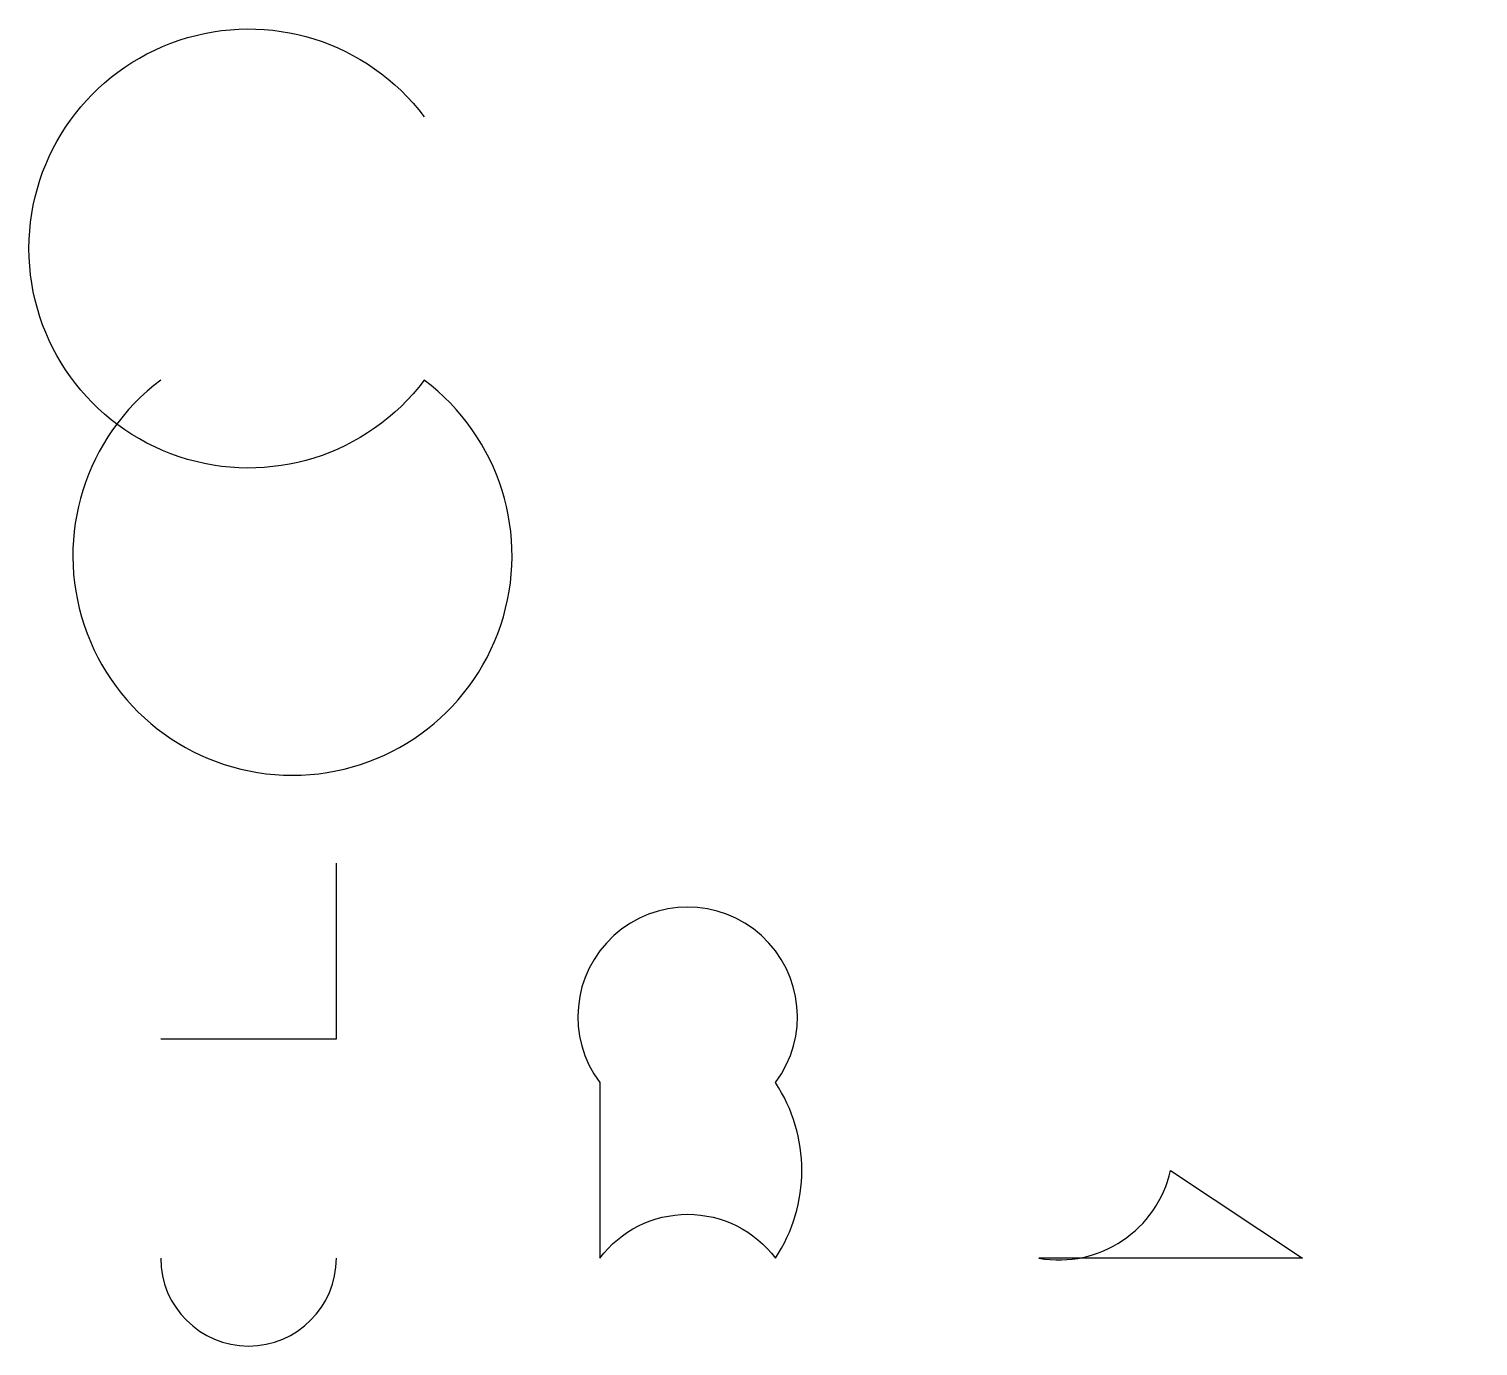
# Model space of a CAD drawing. Header units: metres. Extents: x -3 to 30, y -2 to 28.
import ezdxf

# ---------------------------------------------------------------- set-up
doc = ezdxf.new("R2010")
doc.units = ezdxf.units.M

msp = doc.modelspace()

# ---------------------------------------------------------------- linework, layer by layer
for points in [[(0, 20, 3), (6, 20, -3), (6, 26, 0.1)], [(0, 0, 1), (4, 0)], [(30, 0, 0.7), (30, 0)]]:
    msp.add_lwpolyline(points, format="xyb")
msp.add_lwpolyline([(0, 5), (4, 5), (4, 9)])
for points in [[(10, 0, -0.5), (14, 0, 0.3), (14, 4, 2), (10, 4)], [(20, 0, 0.4), (23, 2), (26, 0, 0)]]:
    msp.add_lwpolyline(points, format="xyb", close=True)

doc.saveas('drawing.dxf')
